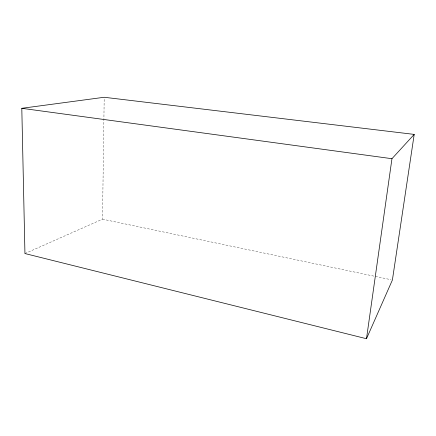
<?xml version="1.0" encoding="UTF-8"?>
<svg xmlns="http://www.w3.org/2000/svg" width="436" height="436" viewBox="0 0 436 436"><rect width="100%" height="100%" fill="white"/><g stroke="black" fill="none" stroke-linecap="round" stroke-linejoin="round"><path stroke-width="0.33" stroke-dasharray="2.18 1.64" d="M24.945 253.545L102.504 219.183L104.193 97.953M102.504 219.183L391.07 279.721"/><path stroke-width="0.65" d="M366.491 338.728L391.959 158.704L414.2 134.397L104.199 97.272L21.8 108.308L24.945 253.545L366.491 338.728L392.4 280.005L414.2 134.397M21.8 108.308L391.959 158.704"/></g></svg>
